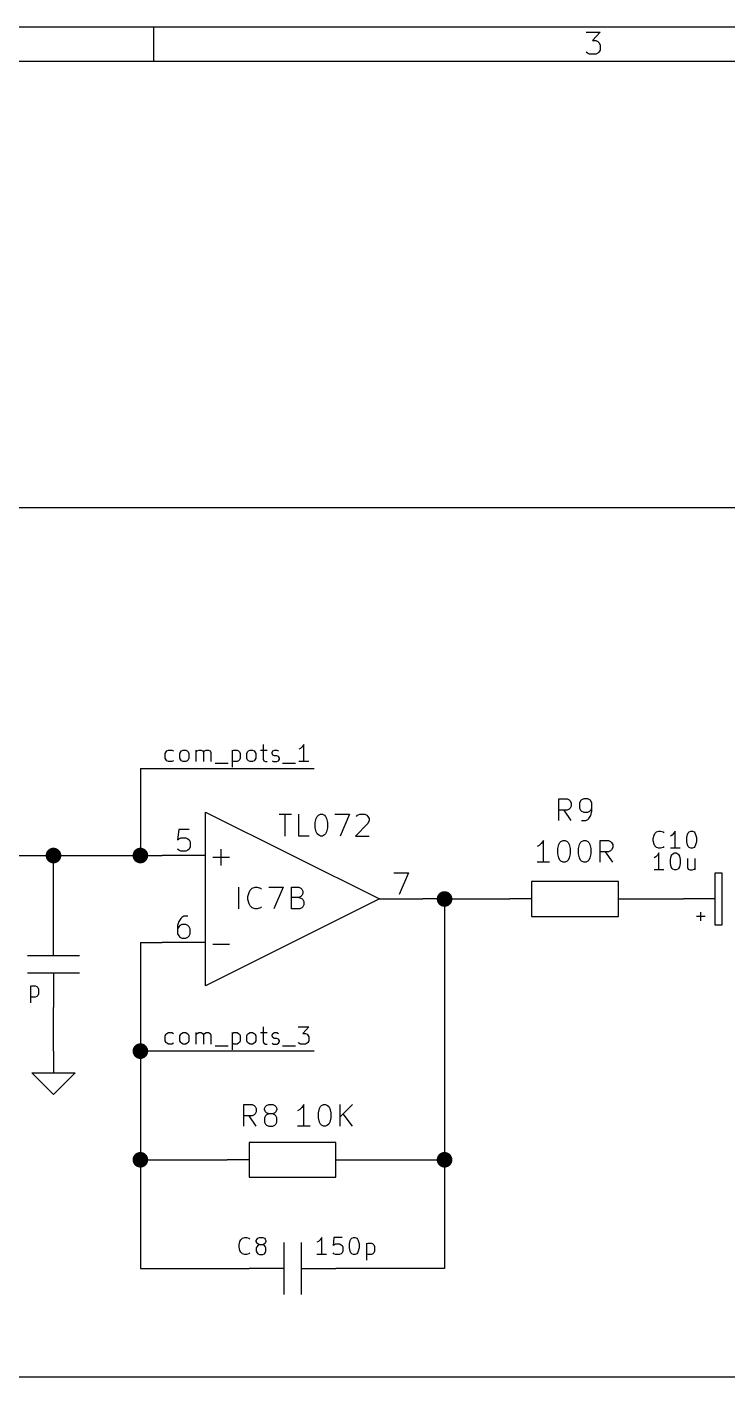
# Model space of a CAD drawing. Header units: millimetres. Extents: x 10 to 287, y -200 to -10.
# Drawn here: x 102.6 to 143.5, y -88.9 to -10 of the extents above; entities that cross this region are included whole.
import ezdxf

# ---------------------------------------------------------------- set-up
doc = ezdxf.new("R2010")
doc.units = ezdxf.units.MM
for name, color, linetype in [('BLACK', 250, 'CONTINUOUS'), ('GREENSIXTYFIVE', 129, 'CONTINUOUS'), ('LIGHTBLUE', 172, 'CONTINUOUS'), ('LIGHTGREEN', 92, 'CONTINUOUS'), ('LIGHTORANGE', 30, 'CONTINUOUS'), ('LIGHTRED', 12, 'CONTINUOUS'), ('PUREORANGE', 40, 'CONTINUOUS'), ('RED', 14, 'CONTINUOUS'), ('WHITE', 250, 'CONTINUOUS')]:
    doc.layers.add(name, color=color, linetype=linetype)

msp = doc.modelspace()

# ---------------------------------------------------------------- linework, layer by layer
at = {"layer": 'BLACK', "linetype": 'CONTINUOUS'}
msp.add_line((104.14, -69.85), (104.14, -67.31), dxfattribs=at)
at = {"layer": 'GREENSIXTYFIVE', "linetype": 'CONTINUOUS'}
for p, q in [((133.6825, -56.3786), (133.6825, -55.1086)), ((133.6825, -55.1086), (134.1663, -55.1086)), ((134.1663, -55.1086), (134.2873, -55.1691)), ((134.2873, -55.1691), (134.3478, -55.2296)), ((135.013, -55.1691), (134.9525, -55.2296)), ((135.134, -55.1086), (135.013, -55.1691)), ((135.3759, -55.1086), (135.134, -55.1086)), ((135.4968, -55.1691), (135.3759, -55.1086)), ((135.5573, -55.2296), (135.4968, -55.1691)), ((117.3238, -56.009), (118.0495, -56.009)), ((117.6867, -57.279), (117.6867, -56.009)), ((118.4728, -57.279), (118.4728, -56.009)), ((119.6219, -56.0695), (119.7428, -56.009)), ((119.7428, -56.009), (119.8638, -56.009)), ((119.8638, -56.009), (119.9847, -56.0695)), ((120.5895, -56.009), (121.4361, -56.009)), ((121.4361, -56.009), (120.8919, -57.279)), ((121.9199, -56.0695), (122.0409, -56.009)), ((122.0409, -56.009), (122.3433, -56.009)), ((122.3433, -56.009), (122.4642, -56.0695)), ((134.1663, -55.7739), (133.6825, -55.7739)), ((134.4082, -56.3786), (133.9849, -55.7739)), ((134.2873, -55.7134), (134.1663, -55.7739)), ((134.3478, -55.6529), (134.2873, -55.7134)), ((134.3478, -55.2296), (134.4082, -55.3505)), ((134.4082, -55.532), (134.3478, -55.6529)), ((134.4082, -55.3505), (134.4082, -55.532)), ((134.9525, -55.2296), (134.8921, -55.3505)), ((134.8921, -55.3505), (134.8921, -55.6529)), ((134.8921, -55.6529), (134.9525, -55.7739)), ((134.9525, -55.7739), (135.013, -55.8343)), ((135.013, -55.8343), (135.134, -55.8948)), ((135.134, -55.8948), (135.3759, -55.8948)), ((135.3759, -55.8948), (135.4968, -55.8343)), ((135.4968, -55.8343), (135.5573, -55.7739)), ((135.6178, -55.3505), (135.5573, -55.2296)), ((135.5573, -55.7739), (135.6178, -55.6529)), ((135.5573, -56.0762), (135.6178, -55.8343)), ((135.6178, -55.8343), (135.6178, -55.3505)), ((119.4405, -56.4928), (119.5009, -56.2509)), ((119.4405, -56.7952), (119.4405, -56.4928)), ((119.5009, -57.0371), (119.4405, -56.7952)), ((119.5009, -56.2509), (119.5614, -56.13)), ((119.5614, -56.13), (119.6219, -56.0695)), ((119.9847, -56.0695), (120.0452, -56.13)), ((120.0452, -56.13), (120.1057, -56.2509)), ((120.1057, -56.2509), (120.1662, -56.4928)), ((120.1662, -56.7952), (120.1057, -57.0371)), ((120.1662, -56.4928), (120.1662, -56.7952)), ((122.5247, -56.5533), (121.799, -57.279)), ((121.8595, -56.13), (121.9199, -56.0695)), ((122.4642, -56.0695), (122.5247, -56.13)), ((122.5247, -56.13), (122.5852, -56.2509)), ((122.5852, -56.3719), (122.5247, -56.5533)), ((122.5852, -56.2509), (122.5852, -56.3719)), ((135.013, -56.3786), (135.2549, -56.3786)), ((135.2549, -56.3786), (135.3759, -56.3182)), ((135.3759, -56.3182), (135.4363, -56.2577)), ((135.4363, -56.2577), (135.5573, -56.0762)), ((119.0776, -57.279), (118.4728, -57.279)), ((119.5614, -57.1581), (119.5009, -57.0371)), ((119.6219, -57.2186), (119.5614, -57.1581)), ((119.7428, -57.279), (119.6219, -57.2186)), ((119.8638, -57.279), (119.7428, -57.279)), ((119.9847, -57.2186), (119.8638, -57.279)), ((120.0452, -57.1581), (119.9847, -57.2186)), ((120.1057, -57.0371), (120.0452, -57.1581)), ((121.799, -57.279), (122.5852, -57.279)), ((132.7754, -57.5329), (132.6545, -57.7144)), ((132.7754, -58.8029), (132.7754, -57.5329)), ((133.8035, -57.5934), (133.9244, -57.5329)), ((133.9244, -57.5329), (134.0454, -57.5329)), ((134.0454, -57.5329), (134.1663, -57.5934)), ((135.013, -57.5934), (135.1339, -57.5329)), ((135.1339, -57.5329), (135.2549, -57.5329)), ((135.2549, -57.5329), (135.3758, -57.5934)), ((136.1015, -58.8029), (136.1015, -57.5329)), ((136.1015, -57.5329), (136.5853, -57.5329)), ((136.5853, -57.5329), (136.7063, -57.5934)), ((139.2, -57.4226), (139.2476, -57.2322)), ((139.2, -57.5655), (139.2, -57.4226)), ((139.2476, -57.756), (139.2, -57.5655)), ((139.2476, -57.2322), (139.2953, -57.1369)), ((139.2953, -57.1369), (139.3905, -57.0417)), ((139.3905, -57.0417), (139.5334, -56.9941)), ((139.5334, -56.9941), (139.6286, -56.9941)), ((139.6286, -56.9941), (139.7715, -57.0417)), ((139.7715, -57.0417), (139.8191, -57.0893)), ((140.2953, -57.2322), (140.2, -57.2798)), ((140.3905, -57.1369), (140.2953, -57.2322)), ((140.4857, -56.9941), (140.3905, -57.1369)), ((140.4857, -57.9941), (140.4857, -56.9941)), ((141.1524, -57.375), (141.2, -57.1845)), ((141.1524, -57.6131), (141.1524, -57.375)), ((141.2, -57.1845), (141.2477, -57.0893)), ((141.2477, -57.0893), (141.2953, -57.0417)), ((141.2953, -57.0417), (141.3905, -56.9941)), ((141.3905, -56.9941), (141.4858, -56.9941)), ((141.4858, -56.9941), (141.581, -57.0417)), ((141.581, -57.0417), (141.6286, -57.0893)), ((141.6286, -57.0893), (141.6762, -57.1845)), ((141.6762, -57.1845), (141.7239, -57.375)), ((141.7239, -57.375), (141.7239, -57.6131)), ((113.9431, -59.0075), (113.9431, -58.0399)), ((132.5335, -57.8353), (132.4126, -57.8958)), ((132.6545, -57.7144), (132.5335, -57.8353)), ((133.6221, -58.0167), (133.6825, -57.7748)), ((133.6221, -58.3191), (133.6221, -58.0167)), ((133.6825, -58.561), (133.6221, -58.3191)), ((133.6825, -57.7748), (133.743, -57.6539)), ((133.743, -57.6539), (133.8035, -57.5934)), ((134.1663, -57.5934), (134.2268, -57.6539)), ((134.2268, -57.6539), (134.2873, -57.7748)), ((134.2873, -57.7748), (134.3478, -58.0167)), ((134.3478, -58.3191), (134.2873, -58.561)), ((134.3478, -58.0167), (134.3478, -58.3191)), ((134.8316, -58.0167), (134.892, -57.7748)), ((134.8316, -58.3191), (134.8316, -58.0167)), ((134.892, -58.561), (134.8316, -58.3191)), ((134.892, -57.7748), (134.9525, -57.6539)), ((134.9525, -57.6539), (135.013, -57.5934)), ((135.3758, -57.5934), (135.4363, -57.6539)), ((135.4363, -57.6539), (135.4968, -57.7748)), ((135.4968, -57.7748), (135.5573, -58.0167)), ((135.5573, -58.3191), (135.4968, -58.561)), ((135.5573, -58.0167), (135.5573, -58.3191)), ((136.5853, -58.1982), (136.1015, -58.1982)), ((136.8272, -58.8029), (136.4039, -58.1982)), ((136.7063, -58.1377), (136.5853, -58.1982)), ((136.7063, -57.5934), (136.7668, -57.6539)), ((136.7668, -58.0772), (136.7063, -58.1377)), ((136.7668, -57.6539), (136.8272, -57.7748)), ((136.8272, -57.9563), (136.7668, -58.0772)), ((136.8272, -57.7748), (136.8272, -57.9563)), ((139.2953, -57.8512), (139.2476, -57.756)), ((139.3905, -57.9465), (139.2953, -57.8512)), ((139.5334, -57.9941), (139.3905, -57.9465)), ((139.5333, -58.2641), (139.4381, -58.4069)), ((139.5333, -59.2641), (139.5333, -58.2641)), ((139.6286, -57.9941), (139.5334, -57.9941)), ((139.7715, -57.9465), (139.6286, -57.9941)), ((139.8191, -57.8988), (139.7715, -57.9465)), ((140.7715, -57.9941), (140.2, -57.9941)), ((140.2476, -58.4545), (140.2953, -58.3593)), ((140.2953, -58.3593), (140.3429, -58.3117)), ((140.3429, -58.3117), (140.4381, -58.2641)), ((140.4381, -58.2641), (140.5334, -58.2641)), ((140.5334, -58.2641), (140.6286, -58.3117)), ((140.6286, -58.3117), (140.6762, -58.3593)), ((140.6762, -58.3593), (140.7238, -58.4545)), ((141.2, -57.8036), (141.1524, -57.6131)), ((141.2477, -57.8988), (141.2, -57.8036)), ((141.2953, -57.9465), (141.2477, -57.8988)), ((141.3905, -57.9941), (141.2953, -57.9465)), ((141.4858, -57.9941), (141.3905, -57.9941)), ((141.581, -57.9465), (141.4858, -57.9941)), ((141.6286, -57.8988), (141.581, -57.9465)), ((141.6762, -57.8036), (141.6286, -57.8988)), ((141.7239, -57.6131), (141.6762, -57.8036)), ((113.4593, -58.5237), (114.427, -58.5237)), ((133.1383, -58.8029), (132.4126, -58.8029)), ((133.743, -58.682), (133.6825, -58.561)), ((133.8035, -58.7425), (133.743, -58.682)), ((133.9244, -58.8029), (133.8035, -58.7425)), ((134.0454, -58.8029), (133.9244, -58.8029)), ((134.1663, -58.7425), (134.0454, -58.8029)), ((134.2268, -58.682), (134.1663, -58.7425)), ((134.2873, -58.561), (134.2268, -58.682)), ((134.9525, -58.682), (134.892, -58.561)), ((135.013, -58.7425), (134.9525, -58.682)), ((135.1339, -58.8029), (135.013, -58.7425)), ((135.2549, -58.8029), (135.1339, -58.8029)), ((135.3758, -58.7425), (135.2549, -58.8029)), ((135.4363, -58.682), (135.3758, -58.7425)), ((135.4968, -58.561), (135.4363, -58.682)), ((139.3429, -58.5022), (139.2476, -58.5498)), ((139.4381, -58.4069), (139.3429, -58.5022)), ((140.2, -58.645), (140.2476, -58.4545)), ((140.2, -58.8831), (140.2, -58.645)), ((140.2476, -59.0736), (140.2, -58.8831)), ((140.2953, -59.1688), (140.2476, -59.0736)), ((140.3429, -59.2165), (140.2953, -59.1688)), ((140.6762, -59.1688), (140.6286, -59.2165)), ((140.7238, -59.0736), (140.6762, -59.1688)), ((140.7238, -58.4545), (140.7715, -58.645)), ((140.7715, -58.8831), (140.7238, -59.0736)), ((140.7715, -58.645), (140.7715, -58.8831)), ((141.2, -58.5974), (141.2, -59.1212)), ((141.2, -59.1212), (141.2477, -59.2165)), ((141.581, -59.2165), (141.6286, -59.1688)), ((141.6286, -58.5974), (141.6286, -59.2641)), ((139.8191, -59.2641), (139.2476, -59.2641)), ((140.4381, -59.2641), (140.3429, -59.2165)), ((140.5334, -59.2641), (140.4381, -59.2641)), ((140.6286, -59.2165), (140.5334, -59.2641)), ((141.2477, -59.2165), (141.3429, -59.2641)), ((141.3429, -59.2641), (141.4858, -59.2641)), ((141.4858, -59.2641), (141.581, -59.2165)), ((114.9652, -61.5392), (114.9652, -60.2692)), ((115.5096, -60.8135), (115.57, -60.5716)), ((115.57, -60.5716), (115.6305, -60.4507)), ((115.6305, -60.4507), (115.7515, -60.3297)), ((115.7515, -60.3297), (115.9329, -60.2692)), ((115.9329, -60.2692), (116.0538, -60.2692)), ((116.0538, -60.2692), (116.2353, -60.3297)), ((116.2353, -60.3297), (116.2957, -60.3902)), ((116.7191, -60.2692), (117.5657, -60.2692)), ((117.5657, -60.2692), (117.0215, -61.5392)), ((118.0495, -61.5392), (118.0495, -60.2692)), ((118.0495, -60.2692), (118.4729, -60.2692)), ((118.4729, -60.2692), (118.5938, -60.3297)), ((118.5938, -60.3297), (118.6543, -60.3902)), ((118.6543, -60.3902), (118.7148, -60.5111)), ((118.7148, -60.6321), (118.6543, -60.753)), ((118.7148, -60.5111), (118.7148, -60.6321)), ((115.5096, -60.9949), (115.5096, -60.8135)), ((115.57, -61.2368), (115.5096, -60.9949)), ((115.6305, -61.3578), (115.57, -61.2368)), ((115.7515, -61.4788), (115.6305, -61.3578)), ((115.9329, -61.5392), (115.7515, -61.4788)), ((116.2353, -61.4788), (116.0538, -61.5392)), ((116.2957, -61.4183), (116.2353, -61.4788)), ((118.4729, -60.874), (118.0495, -60.874)), ((118.5938, -60.8135), (118.4729, -60.874)), ((118.4729, -60.874), (118.6543, -60.9345)), ((118.6543, -61.4788), (118.5333, -61.5392)), ((118.6543, -60.753), (118.5938, -60.8135)), ((118.6543, -60.9345), (118.7148, -60.9949)), ((118.7148, -61.4183), (118.6543, -61.4788)), ((118.7148, -60.9949), (118.7752, -61.1159)), ((118.7752, -61.2973), (118.7148, -61.4183)), ((118.7752, -61.1159), (118.7752, -61.2973)), ((116.0538, -61.5392), (115.9329, -61.5392)), ((118.5333, -61.5392), (118.0495, -61.5392)), ((113.4593, -63.6037), (114.427, -63.6037)), ((102.7888, -66.0318), (102.7888, -67.0318)), ((102.7888, -66.0794), (102.8841, -66.0318)), ((102.8841, -66.0318), (103.0746, -66.0318)), ((103.0746, -66.0318), (103.1698, -66.0794)), ((103.1698, -66.0794), (103.2174, -66.127)), ((103.2174, -66.127), (103.265, -66.2223)), ((103.265, -66.2223), (103.265, -66.508)), ((102.8841, -66.6985), (102.7888, -66.6509)), ((103.0746, -66.6985), (102.8841, -66.6985)), ((103.1698, -66.6509), (103.0746, -66.6985)), ((103.2174, -66.6032), (103.1698, -66.6509)), ((103.265, -66.508), (103.2174, -66.6032)), ((115.2675, -74.2391), (115.2675, -72.9691)), ((115.2675, -72.9691), (115.7513, -72.9691)), ((115.7513, -72.9691), (115.8723, -73.0296)), ((115.8723, -73.0296), (115.9328, -73.0901)), ((115.9328, -73.0901), (115.9932, -73.211)), ((115.9932, -73.211), (115.9932, -73.3925)), ((116.4771, -73.211), (116.5375, -73.0901)), ((116.4771, -73.2715), (116.4771, -73.211)), ((116.5375, -73.3925), (116.4771, -73.2715)), ((116.5375, -73.0901), (116.598, -73.0296)), ((116.598, -73.0296), (116.719, -72.9691)), ((116.719, -72.9691), (116.9609, -72.9691)), ((116.9609, -72.9691), (117.0818, -73.0296)), ((117.0818, -73.0296), (117.1423, -73.0901)), ((117.1423, -73.0901), (117.2028, -73.211)), ((117.2028, -73.2715), (117.1423, -73.3925)), ((117.2028, -73.211), (117.2028, -73.2715)), ((118.5333, -73.2715), (118.4124, -73.332)), ((118.6543, -73.1506), (118.5333, -73.2715)), ((118.7752, -72.9691), (118.6543, -73.1506)), ((118.7752, -74.2391), (118.7752, -72.9691)), ((119.6219, -73.4529), (119.6823, -73.211)), ((119.6823, -73.211), (119.7428, -73.0901)), ((119.7428, -73.0901), (119.8033, -73.0296)), ((119.8033, -73.0296), (119.9242, -72.9691)), ((119.9242, -72.9691), (120.0452, -72.9691)), ((120.0452, -72.9691), (120.1661, -73.0296)), ((120.1661, -73.0296), (120.2266, -73.0901)), ((120.2266, -73.0901), (120.2871, -73.211)), ((120.2871, -73.211), (120.3476, -73.4529)), ((120.8918, -74.2391), (120.8918, -72.9691)), ((121.6175, -72.9691), (120.8918, -73.6948)), ((115.7513, -73.6344), (115.2675, -73.6344)), ((115.9932, -74.2391), (115.5699, -73.6344)), ((115.8723, -73.5739), (115.7513, -73.6344)), ((115.9328, -73.5134), (115.8723, -73.5739)), ((115.9932, -73.3925), (115.9328, -73.5134)), ((116.5375, -73.6344), (116.4771, -73.7553)), ((116.4771, -73.7553), (116.4771, -73.9972)), ((116.4771, -73.9972), (116.5375, -74.1182)), ((116.598, -73.4529), (116.5375, -73.3925)), ((116.598, -73.5739), (116.5375, -73.6344)), ((116.5375, -74.1182), (116.598, -74.1787)), ((116.719, -73.5134), (116.598, -73.4529)), ((116.719, -73.5134), (116.598, -73.5739)), ((116.9609, -73.5134), (116.719, -73.5134)), ((117.0818, -73.4529), (116.9609, -73.5134)), ((117.0818, -73.5739), (116.9609, -73.5134)), ((117.1423, -73.3925), (117.0818, -73.4529)), ((117.1423, -73.6344), (117.0818, -73.5739)), ((117.0818, -74.1787), (117.1423, -74.1182)), ((117.2028, -73.7553), (117.1423, -73.6344)), ((117.1423, -74.1182), (117.2028, -73.9972)), ((117.2028, -73.9972), (117.2028, -73.7553)), ((119.6219, -73.7553), (119.6219, -73.4529)), ((119.6823, -73.9972), (119.6219, -73.7553)), ((119.7428, -74.1182), (119.6823, -73.9972)), ((119.8033, -74.1787), (119.7428, -74.1182)), ((120.2266, -74.1182), (120.1661, -74.1787)), ((120.2871, -73.9972), (120.2266, -74.1182)), ((120.3476, -73.7553), (120.2871, -73.9972)), ((120.3476, -73.4529), (120.3476, -73.7553)), ((121.6175, -74.2391), (121.0733, -73.5134)), ((116.598, -74.1787), (116.719, -74.2391)), ((116.719, -74.2391), (116.9609, -74.2391)), ((116.9609, -74.2391), (117.0818, -74.1787)), ((119.1381, -74.2391), (118.4124, -74.2391)), ((119.9242, -74.2391), (119.8033, -74.1787)), ((120.0452, -74.2391), (119.9242, -74.2391)), ((120.1661, -74.1787), (120.0452, -74.2391)), ((114.9905, -81.1646), (115.0381, -80.9742)), ((114.9905, -81.3075), (114.9905, -81.1646)), ((115.0381, -80.9742), (115.0858, -80.8789)), ((115.0858, -80.8789), (115.181, -80.7837)), ((115.181, -80.7837), (115.3239, -80.7361)), ((115.3239, -80.7361), (115.4191, -80.7361)), ((115.4191, -80.7361), (115.562, -80.7837)), ((115.562, -80.7837), (115.6096, -80.8313)), ((115.9905, -80.9265), (116.0381, -80.8313)), ((115.9905, -80.9742), (115.9905, -80.9265)), ((116.0381, -81.0694), (115.9905, -80.9742)), ((116.0381, -81.2599), (115.9905, -81.3551)), ((116.0381, -80.8313), (116.0858, -80.7837)), ((116.0858, -81.117), (116.0381, -81.0694)), ((116.0858, -81.2123), (116.0381, -81.2599)), ((116.0858, -80.7837), (116.181, -80.7361)), ((116.181, -81.1646), (116.0858, -81.117)), ((116.181, -81.1646), (116.0858, -81.2123)), ((116.181, -80.7361), (116.3715, -80.7361)), ((116.3715, -81.1646), (116.181, -81.1646)), ((116.3715, -80.7361), (116.4667, -80.7837)), ((116.4667, -81.117), (116.3715, -81.1646)), ((116.4667, -81.2123), (116.3715, -81.1646)), ((116.4667, -80.7837), (116.5143, -80.8313)), ((116.5143, -81.0694), (116.4667, -81.117)), ((116.5143, -81.2599), (116.4667, -81.2123)), ((116.5143, -80.8313), (116.562, -80.9265)), ((116.562, -80.9742), (116.5143, -81.0694)), ((116.562, -81.3551), (116.5143, -81.2599)), ((116.562, -80.9265), (116.562, -80.9742)), ((119.6262, -80.9742), (119.5309, -81.0218)), ((119.7214, -80.8789), (119.6262, -80.9742)), ((119.8166, -80.7361), (119.7214, -80.8789)), ((119.8166, -81.7361), (119.8166, -80.7361)), ((120.5309, -80.7361), (120.4833, -81.2123)), ((120.4833, -81.2123), (120.5309, -81.1646)), ((121.0071, -80.7361), (120.5309, -80.7361)), ((120.5309, -81.1646), (120.6262, -81.117)), ((120.6262, -81.117), (120.8643, -81.117)), ((120.8643, -81.117), (120.9595, -81.1646)), ((120.9595, -81.1646), (121.0071, -81.2123)), ((121.0071, -81.2123), (121.0548, -81.3075)), ((121.4357, -81.117), (121.4833, -80.9265)), ((121.4357, -81.3551), (121.4357, -81.117)), ((121.4833, -80.9265), (121.531, -80.8313)), ((121.531, -80.8313), (121.5786, -80.7837)), ((121.5786, -80.7837), (121.6738, -80.7361)), ((121.6738, -80.7361), (121.7691, -80.7361)), ((121.7691, -80.7361), (121.8643, -80.7837)), ((121.8643, -80.7837), (121.9119, -80.8313)), ((121.9119, -80.8313), (121.9595, -80.9265)), ((121.9595, -80.9265), (122.0072, -81.117)), ((122.0072, -81.117), (122.0072, -81.3551)), ((122.4357, -81.0694), (122.4357, -82.0694)), ((122.4357, -81.117), (122.531, -81.0694)), ((122.531, -81.0694), (122.7215, -81.0694)), ((122.7215, -81.0694), (122.8167, -81.117)), ((122.8167, -81.117), (122.8643, -81.1646)), ((122.8643, -81.1646), (122.9119, -81.2599)), ((122.9119, -81.2599), (122.9119, -81.5456)), ((115.0381, -81.498), (114.9905, -81.3075)), ((115.0858, -81.5932), (115.0381, -81.498)), ((115.181, -81.6885), (115.0858, -81.5932)), ((115.3239, -81.7361), (115.181, -81.6885)), ((115.4191, -81.7361), (115.3239, -81.7361)), ((115.562, -81.6885), (115.4191, -81.7361)), ((115.6096, -81.6408), (115.562, -81.6885)), ((115.9905, -81.3551), (115.9905, -81.5456)), ((115.9905, -81.5456), (116.0381, -81.6408)), ((116.0381, -81.6408), (116.0858, -81.6885)), ((116.0858, -81.6885), (116.181, -81.7361)), ((116.181, -81.7361), (116.3715, -81.7361)), ((116.3715, -81.7361), (116.4667, -81.6885)), ((116.4667, -81.6885), (116.5143, -81.6408)), ((116.5143, -81.6408), (116.562, -81.5456)), ((116.562, -81.5456), (116.562, -81.3551)), ((120.1024, -81.7361), (119.5309, -81.7361)), ((120.5309, -81.6885), (120.4833, -81.6408)), ((120.6262, -81.7361), (120.5309, -81.6885)), ((120.8643, -81.7361), (120.6262, -81.7361)), ((120.9595, -81.6885), (120.8643, -81.7361)), ((121.0071, -81.6408), (120.9595, -81.6885)), ((121.0548, -81.5456), (121.0071, -81.6408)), ((121.0548, -81.3075), (121.0548, -81.5456)), ((121.4833, -81.5456), (121.4357, -81.3551)), ((121.531, -81.6408), (121.4833, -81.5456)), ((121.5786, -81.6885), (121.531, -81.6408)), ((121.6738, -81.7361), (121.5786, -81.6885)), ((121.7691, -81.7361), (121.6738, -81.7361)), ((121.8643, -81.6885), (121.7691, -81.7361)), ((121.9119, -81.6408), (121.8643, -81.6885)), ((121.9595, -81.5456), (121.9119, -81.6408)), ((122.0072, -81.3551), (121.9595, -81.5456)), ((122.531, -81.7361), (122.4357, -81.6885)), ((122.7215, -81.7361), (122.531, -81.7361)), ((122.8167, -81.6885), (122.7215, -81.7361)), ((122.8643, -81.6408), (122.8167, -81.6885)), ((122.9119, -81.5456), (122.8643, -81.6408))]:
    msp.add_line(p, q, dxfattribs=at)
at = {"layer": 'LIGHTBLUE', "linetype": 'CONTINUOUS'}
for p, q in [((177.7999, -38.1), (38.1, -38.1)), ((38.1, -88.8946), (177.7999, -88.8946))]:
    msp.add_line(p, q, dxfattribs=at)
at = {"layer": 'LIGHTGREEN', "linetype": 'CONTINUOUS'}
for p, q in [((127, -60.96), (125.73, -60.96)), ((127, -60.96), (127, -76.2)), ((127, -60.96), (130.81, -60.96)), ((138.43, -60.96), (140.97, -60.96)), ((121.92, -76.2), (127, -76.2)), ((127, -76.2), (127, -82.55)), ((127, -82.55), (120.65, -82.55))]:
    msp.add_line(p, q, dxfattribs=at)
at = {"layer": 'LIGHTGREEN', "const_width": 0.4572}
for points in [[(126.7714, -60.96, 1), (127.2286, -60.96, 1)], [(126.7714, -76.2, 1), (127.2286, -76.2, 1)]]:
    msp.add_lwpolyline(points, format="xyb", close=True, dxfattribs=at)
at = {"layer": 'LIGHTORANGE', "linetype": 'CONTINUOUS'}
for p, q in [((109.22, -63.5), (110.49, -63.5)), ((109.22, -63.5), (109.22, -82.55)), ((116.3913, -68.4372), (116.3913, -69.2943)), ((118.4389, -68.4372), (119.058, -68.4372)), ((119.058, -68.4372), (118.7246, -68.8181)), ((110.677, -68.961), (110.7246, -68.8657)), ((110.677, -69.2467), (110.677, -68.961)), ((110.7246, -69.3419), (110.677, -69.2467)), ((110.7246, -68.8657), (110.7723, -68.8181)), ((110.7723, -69.3896), (110.7246, -69.3419)), ((110.7723, -68.8181), (110.8675, -68.7705)), ((110.8675, -69.4372), (110.7723, -69.3896)), ((110.8675, -68.7705), (111.058, -68.7705)), ((111.058, -68.7705), (111.1532, -68.8181)), ((111.1532, -69.3896), (111.058, -69.4372)), ((111.5341, -68.961), (111.5817, -68.8657)), ((111.5341, -69.2467), (111.5341, -68.961)), ((111.5817, -69.3419), (111.5341, -69.2467)), ((111.5817, -68.8657), (111.6294, -68.8181)), ((111.6294, -69.3896), (111.5817, -69.3419)), ((111.6294, -68.8181), (111.7246, -68.7705)), ((111.7246, -69.4372), (111.6294, -69.3896)), ((111.7246, -68.7705), (111.8675, -68.7705)), ((111.8675, -68.7705), (111.9627, -68.8181)), ((111.9627, -69.3896), (111.8675, -69.4372)), ((111.9627, -68.8181), (112.0103, -68.8657)), ((112.0103, -69.3419), (111.9627, -69.3896)), ((112.0103, -68.8657), (112.0579, -68.961)), ((112.0579, -69.2467), (112.0103, -69.3419)), ((112.0579, -68.961), (112.0579, -69.2467)), ((112.4865, -69.4372), (112.4865, -68.7705)), ((112.4865, -68.8657), (112.5342, -68.8181)), ((112.5342, -68.8181), (112.6294, -68.7705)), ((112.6294, -68.7705), (112.7723, -68.7705)), ((112.7723, -68.7705), (112.8675, -68.8181)), ((112.8675, -68.8181), (112.9151, -68.9134)), ((112.9151, -68.9134), (112.9627, -68.8181)), ((112.9151, -68.9134), (112.9151, -69.4372)), ((112.9627, -68.8181), (113.058, -68.7705)), ((113.058, -68.7705), (113.2008, -68.7705)), ((113.2008, -68.7705), (113.2961, -68.8181)), ((113.2961, -68.8181), (113.3437, -68.9134)), ((113.3437, -68.9134), (113.3437, -69.4372)), ((114.5817, -68.7705), (114.5817, -69.7705)), ((114.5817, -68.8181), (114.677, -68.7705)), ((114.677, -69.4372), (114.5817, -69.3896)), ((114.677, -68.7705), (114.8675, -68.7705)), ((114.8675, -68.7705), (114.9627, -68.8181)), ((114.9627, -69.3896), (114.8675, -69.4372)), ((114.9627, -68.8181), (115.0103, -68.8657)), ((115.0103, -69.3419), (114.9627, -69.3896)), ((115.0103, -68.8657), (115.0579, -68.961)), ((115.0579, -69.2467), (115.0103, -69.3419)), ((115.0579, -68.961), (115.0579, -69.2467)), ((115.4389, -68.961), (115.4865, -68.8657)), ((115.4389, -69.2467), (115.4389, -68.961)), ((115.4865, -69.3419), (115.4389, -69.2467)), ((115.4865, -68.8657), (115.5342, -68.8181)), ((115.5342, -69.3896), (115.4865, -69.3419)), ((115.5342, -68.8181), (115.6294, -68.7705)), ((115.6294, -69.4372), (115.5342, -69.3896)), ((115.6294, -68.7705), (115.7723, -68.7705)), ((115.7723, -68.7705), (115.8675, -68.8181)), ((115.8675, -69.3896), (115.7723, -69.4372)), ((115.8675, -68.8181), (115.9151, -68.8657)), ((115.9151, -69.3419), (115.8675, -69.3896)), ((115.9151, -68.8657), (115.9627, -68.961)), ((115.9627, -69.2467), (115.9151, -69.3419)), ((115.9627, -68.961), (115.9627, -69.2467)), ((116.2485, -68.7705), (116.6294, -68.7705)), ((116.3913, -69.2943), (116.439, -69.3896)), ((116.439, -69.3896), (116.5342, -69.4372)), ((116.9151, -68.9134), (116.9627, -68.8181)), ((116.9151, -68.961), (116.9151, -68.9134)), ((116.9627, -69.0562), (116.9151, -68.961)), ((116.9151, -69.3896), (117.0104, -69.4372)), ((116.9627, -68.8181), (117.058, -68.7705)), ((117.058, -69.1038), (116.9627, -69.0562)), ((117.058, -68.7705), (117.2008, -68.7705)), ((117.2008, -69.1038), (117.058, -69.1038)), ((117.2008, -68.7705), (117.2961, -68.8181)), ((117.2961, -69.1515), (117.2008, -69.1038)), ((117.2008, -69.4372), (117.2961, -69.3896)), ((117.3437, -69.2467), (117.2961, -69.1515)), ((117.2961, -69.3896), (117.3437, -69.2943)), ((117.3437, -69.2943), (117.3437, -69.2467)), ((118.4865, -69.3896), (118.4389, -69.3419)), ((118.5818, -69.4372), (118.4865, -69.3896)), ((118.7246, -68.8181), (118.8675, -68.8181)), ((118.8675, -68.8181), (118.9627, -68.8657)), ((118.9627, -69.3896), (118.8675, -69.4372)), ((118.9627, -68.8657), (119.0103, -68.9134)), ((119.0103, -69.3419), (118.9627, -69.3896)), ((119.0103, -68.9134), (119.058, -69.0086)), ((119.058, -69.2467), (119.0103, -69.3419)), ((119.058, -69.0086), (119.058, -69.2467)), ((119.38, -69.85), (109.22, -69.85)), ((111.058, -69.4372), (110.8675, -69.4372)), ((111.8675, -69.4372), (111.7246, -69.4372)), ((113.5818, -69.5324), (114.3437, -69.5324)), ((114.8675, -69.4372), (114.677, -69.4372)), ((115.7723, -69.4372), (115.6294, -69.4372)), ((116.5342, -69.4372), (116.6294, -69.4372)), ((117.0104, -69.4372), (117.2008, -69.4372)), ((117.5342, -69.5324), (118.2961, -69.5324)), ((118.8675, -69.4372), (118.5818, -69.4372)), ((109.22, -76.2), (114.3, -76.2)), ((109.22, -82.55), (115.57, -82.55))]:
    msp.add_line(p, q, dxfattribs=at)
at = {"layer": 'LIGHTORANGE', "const_width": 0.4572}
for points in [[(108.9914, -69.85, 1), (109.4486, -69.85, 1)], [(108.9914, -76.2, 1), (109.4486, -76.2, 1)]]:
    msp.add_lwpolyline(points, format="xyb", close=True, dxfattribs=at)
at = {"layer": 'LIGHTRED', "linetype": 'CONTINUOUS'}
for p, q in [((111.4576, -56.8929), (111.3972, -57.4977)), ((111.3972, -57.4977), (111.4576, -57.4372)), ((112.0624, -56.8929), (111.4576, -56.8929)), ((111.4576, -57.4372), (111.5786, -57.3767)), ((111.5786, -57.3767), (111.881, -57.3767)), ((111.881, -57.3767), (112.0019, -57.4372)), ((112.0019, -57.4372), (112.0624, -57.4977)), ((112.0624, -57.4977), (112.1229, -57.6186)), ((111.4576, -58.1025), (111.3972, -58.042)), ((111.5786, -58.1629), (111.4576, -58.1025)), ((111.881, -58.1629), (111.5786, -58.1629)), ((112.0019, -58.1025), (111.881, -58.1629)), ((112.0624, -58.042), (112.0019, -58.1025)), ((112.1229, -57.921), (112.0624, -58.042)), ((112.1229, -57.6186), (112.1229, -57.921)), ((124.0367, -59.4329), (124.8833, -59.4329)), ((124.8833, -59.4329), (124.3391, -60.7029)), ((111.4576, -62.2753), (111.3972, -62.5172)), ((111.5786, -62.0939), (111.4576, -62.2753)), ((111.6391, -62.0334), (111.5786, -62.0939)), ((111.76, -61.9729), (111.6391, -62.0334)), ((112.0019, -61.9729), (111.76, -61.9729)), ((111.3972, -62.5172), (111.3972, -63.001)), ((111.4576, -62.5777), (111.3972, -62.6986)), ((111.3972, -63.001), (111.4576, -63.122)), ((111.5181, -62.5172), (111.4576, -62.5777)), ((111.6391, -62.4567), (111.5181, -62.5172)), ((111.881, -62.4567), (111.6391, -62.4567)), ((112.0019, -62.5172), (111.881, -62.4567)), ((112.0624, -62.5777), (112.0019, -62.5172)), ((112.1229, -62.6986), (112.0624, -62.5777)), ((112.0624, -63.122), (112.1229, -63.001)), ((112.1229, -63.001), (112.1229, -62.6986)), ((111.4576, -63.122), (111.5181, -63.1825)), ((111.5181, -63.1825), (111.6391, -63.2429)), ((111.6391, -63.2429), (111.881, -63.2429)), ((111.881, -63.2429), (112.0019, -63.1825)), ((112.0019, -63.1825), (112.0624, -63.122))]:
    msp.add_line(p, q, dxfattribs=at)
at = {"layer": 'PUREORANGE', "linetype": 'CONTINUOUS'}
for p, q in [((116.3913, -51.9272), (116.3913, -52.7843)), ((118.677, -52.07), (118.5818, -52.1653)), ((118.7722, -51.9272), (118.677, -52.07)), ((118.7722, -52.9272), (118.7722, -51.9272)), ((110.677, -52.451), (110.7246, -52.3557)), ((110.677, -52.7367), (110.677, -52.451)), ((110.7246, -52.8319), (110.677, -52.7367)), ((110.7246, -52.3557), (110.7723, -52.3081)), ((110.7723, -52.8796), (110.7246, -52.8319)), ((110.7723, -52.3081), (110.8675, -52.2605)), ((110.8675, -52.2605), (111.058, -52.2605)), ((111.058, -52.2605), (111.1532, -52.3081)), ((111.5341, -52.451), (111.5817, -52.3557)), ((111.5341, -52.7367), (111.5341, -52.451)), ((111.5817, -52.8319), (111.5341, -52.7367)), ((111.5817, -52.3557), (111.6294, -52.3081)), ((111.6294, -52.8796), (111.5817, -52.8319)), ((111.6294, -52.3081), (111.7246, -52.2605)), ((111.7246, -52.2605), (111.8675, -52.2605)), ((111.8675, -52.2605), (111.9627, -52.3081)), ((111.9627, -52.3081), (112.0103, -52.3557)), ((112.0103, -52.8319), (111.9627, -52.8796)), ((112.0103, -52.3557), (112.0579, -52.451)), ((112.0579, -52.7367), (112.0103, -52.8319)), ((112.0579, -52.451), (112.0579, -52.7367)), ((112.4865, -52.9272), (112.4865, -52.2605)), ((112.4865, -52.3557), (112.5342, -52.3081)), ((112.5342, -52.3081), (112.6294, -52.2605)), ((112.6294, -52.2605), (112.7723, -52.2605)), ((112.7723, -52.2605), (112.8675, -52.3081)), ((112.8675, -52.3081), (112.9151, -52.4034)), ((112.9151, -52.4034), (112.9627, -52.3081)), ((112.9151, -52.4034), (112.9151, -52.9272)), ((112.9627, -52.3081), (113.058, -52.2605)), ((113.058, -52.2605), (113.2008, -52.2605)), ((113.2008, -52.2605), (113.2961, -52.3081)), ((113.2961, -52.3081), (113.3437, -52.4034)), ((113.3437, -52.4034), (113.3437, -52.9272)), ((114.5817, -52.2605), (114.5817, -53.2605)), ((114.5817, -52.3081), (114.677, -52.2605)), ((114.677, -52.2605), (114.8675, -52.2605)), ((114.8675, -52.2605), (114.9627, -52.3081)), ((114.9627, -52.3081), (115.0103, -52.3557)), ((115.0103, -52.8319), (114.9627, -52.8796)), ((115.0103, -52.3557), (115.0579, -52.451)), ((115.0579, -52.7367), (115.0103, -52.8319)), ((115.0579, -52.451), (115.0579, -52.7367)), ((115.4389, -52.451), (115.4865, -52.3557)), ((115.4389, -52.7367), (115.4389, -52.451)), ((115.4865, -52.8319), (115.4389, -52.7367)), ((115.4865, -52.3557), (115.5342, -52.3081)), ((115.5342, -52.8796), (115.4865, -52.8319)), ((115.5342, -52.3081), (115.6294, -52.2605)), ((115.6294, -52.2605), (115.7723, -52.2605)), ((115.7723, -52.2605), (115.8675, -52.3081)), ((115.8675, -52.3081), (115.9151, -52.3557)), ((115.9151, -52.8319), (115.8675, -52.8796)), ((115.9151, -52.3557), (115.9627, -52.451)), ((115.9627, -52.7367), (115.9151, -52.8319)), ((115.9627, -52.451), (115.9627, -52.7367)), ((116.2485, -52.2605), (116.6294, -52.2605)), ((116.3913, -52.7843), (116.439, -52.8796)), ((116.9151, -52.4034), (116.9627, -52.3081)), ((116.9151, -52.451), (116.9151, -52.4034)), ((116.9627, -52.5462), (116.9151, -52.451)), ((116.9627, -52.3081), (117.058, -52.2605)), ((117.058, -52.5938), (116.9627, -52.5462)), ((117.058, -52.2605), (117.2008, -52.2605)), ((117.2008, -52.5938), (117.058, -52.5938)), ((117.2008, -52.2605), (117.2961, -52.3081)), ((117.2961, -52.6415), (117.2008, -52.5938)), ((117.3437, -52.7367), (117.2961, -52.6415)), ((117.2961, -52.8796), (117.3437, -52.7843)), ((117.3437, -52.7843), (117.3437, -52.7367)), ((118.5818, -52.1653), (118.4865, -52.2129)), ((109.22, -53.34), (109.22, -58.42)), ((109.22, -53.34), (119.38, -53.34)), ((110.8675, -52.9272), (110.7723, -52.8796)), ((111.058, -52.9272), (110.8675, -52.9272)), ((111.1532, -52.8796), (111.058, -52.9272)), ((111.7246, -52.9272), (111.6294, -52.8796)), ((111.8675, -52.9272), (111.7246, -52.9272)), ((111.9627, -52.8796), (111.8675, -52.9272)), ((113.5818, -53.0224), (114.3437, -53.0224)), ((114.677, -52.9272), (114.5817, -52.8796)), ((114.8675, -52.9272), (114.677, -52.9272)), ((114.9627, -52.8796), (114.8675, -52.9272)), ((115.6294, -52.9272), (115.5342, -52.8796)), ((115.7723, -52.9272), (115.6294, -52.9272)), ((115.8675, -52.8796), (115.7723, -52.9272)), ((116.439, -52.8796), (116.5342, -52.9272)), ((116.5342, -52.9272), (116.6294, -52.9272)), ((116.9151, -52.8796), (117.0104, -52.9272)), ((117.0104, -52.9272), (117.2008, -52.9272)), ((117.2008, -52.9272), (117.2961, -52.8796)), ((117.5342, -53.0224), (118.2961, -53.0224)), ((119.058, -52.9272), (118.4865, -52.9272)), ((102.87, -58.42), (110.49, -58.42)), ((104.14, -62.23), (104.14, -58.42))]:
    msp.add_line(p, q, dxfattribs=at)
at = {"layer": 'PUREORANGE', "const_width": 0.4572}
for points in [[(103.9114, -58.42, 1), (104.3686, -58.42, 1)], [(108.9914, -58.42, 1), (109.4486, -58.42, 1)]]:
    msp.add_lwpolyline(points, format="xyb", close=True, dxfattribs=at)
at = {"layer": 'RED', "linetype": 'CONTINUOUS'}
for p, q in [((10, -10), (287.0022, -10)), ((110, -12), (110, -10)), ((135.2843, -10.2937), (136.089, -10.2937)), ((136.089, -10.2937), (135.6557, -10.7889)), ((135.6557, -10.7889), (135.8414, -10.7889)), ((135.8414, -10.7889), (135.9652, -10.8508)), ((135.9652, -10.8508), (136.0271, -10.9127)), ((136.0271, -10.9127), (136.089, -11.0365)), ((136.089, -11.0365), (136.089, -11.346)), ((135.3462, -11.5318), (135.2843, -11.4698)), ((135.47, -11.5937), (135.3462, -11.5318)), ((135.8414, -11.5937), (135.47, -11.5937)), ((135.9652, -11.5318), (135.8414, -11.5937)), ((136.0271, -11.4698), (135.9652, -11.5318)), ((136.089, -11.346), (136.0271, -11.4698)), ((12, -12), (285.0022, -12)), ((113.03, -55.88), (123.19, -60.96)), ((113.03, -66.04), (113.03, -55.88)), ((101.6, -58.42), (102.87, -58.42)), ((113.03, -58.42), (110.49, -58.42)), ((137.16, -59.944), (132.08, -59.944)), ((132.08, -59.944), (132.08, -61.976)), ((137.16, -61.976), (137.16, -59.944)), ((142.8242, -62.484), (142.8242, -59.436)), ((142.8242, -59.436), (143.2052, -59.436)), ((143.2052, -59.436), (143.2052, -62.484)), ((123.19, -60.96), (113.03, -66.04)), ((123.19, -60.96), (125.73, -60.96)), ((132.08, -60.96), (130.81, -60.96)), ((137.16, -60.96), (138.43, -60.96)), ((142.8242, -60.96), (140.97, -60.96)), ((104.14, -64.262), (104.14, -62.23)), ((132.08, -61.976), (137.16, -61.976)), ((142.24, -61.976), (141.732, -61.976)), ((141.986, -62.23), (141.986, -61.722)), ((143.2052, -62.484), (142.8242, -62.484)), ((113.03, -63.5), (110.49, -63.5)), ((102.616, -64.262), (105.664, -64.262)), ((102.616, -65.278), (105.664, -65.278)), ((104.14, -65.278), (104.14, -67.31)), ((104.14, -69.85), (104.14, -71.12)), ((104.14, -72.39), (102.87, -71.12)), ((102.87, -71.12), (104.14, -71.12)), ((104.14, -71.12), (105.41, -71.12)), ((105.41, -71.12), (104.14, -72.39)), ((120.65, -75.184), (115.57, -75.184)), ((115.57, -75.184), (115.57, -77.216)), ((120.65, -77.216), (120.65, -75.184)), ((115.57, -76.2), (114.3, -76.2)), ((120.65, -76.2), (121.92, -76.2)), ((115.57, -77.216), (120.65, -77.216)), ((117.602, -81.026), (117.602, -84.074)), ((118.618, -81.026), (118.618, -84.074)), ((117.602, -82.55), (115.57, -82.55)), ((118.618, -82.55), (120.65, -82.55))]:
    msp.add_line(p, q, dxfattribs=at)
at = {"layer": 'WHITE', "linetype": 'CONTINUOUS'}
for p, q in [((113.03, -55.88), (123.19, -60.96)), ((113.03, -66.04), (113.03, -55.88)), ((123.19, -60.96), (113.03, -66.04))]:
    msp.add_line(p, q, dxfattribs=at)

doc.saveas('drawing.dxf')
